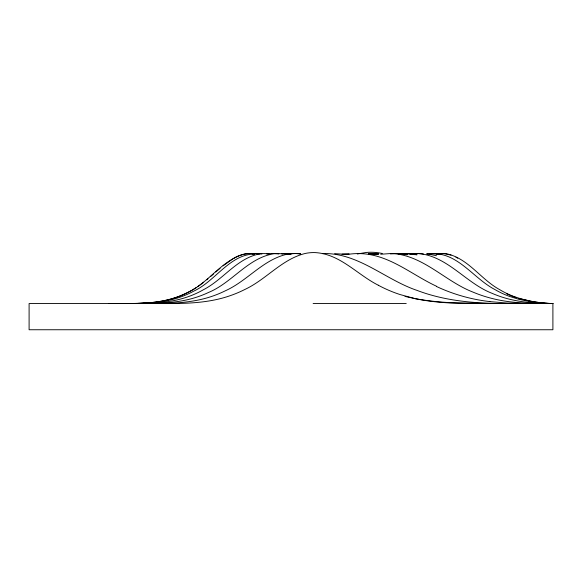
<?xml version="1.0" encoding="UTF-8"?>
<svg xmlns="http://www.w3.org/2000/svg" width="582" height="582" viewBox="0 0 582 582"><rect width="100%" height="100%" fill="white"/><g stroke="black" fill="none" stroke-linecap="round" stroke-linejoin="round"><path stroke-width="0.87" d="M210.975 276.203L213.398 274.093M215.827 271.969L220.069 268.324M206.734 279.797L207.941 278.785M223.102 265.814L232.8 258.903M201.881 283.63L203.7 282.248M201.277 284.089L197.64 286.65M196.425 287.464L192.184 290.083M233.404 258.561C241.086 253.497 250.595 252.704 259.477 254.007M191.573 290.44L186.727 293.037A87.038 87.038 0 0 1 177.023 297.133C163.047 302.094 148.104 303.324 133.373 303.469L147.923 303.106L159.242 302.094M357.283 253.999L366.173 252.464A53.544 53.544 0 0 1 378.3 252.755L382.345 253.483M437.308 254.123L438.923 253.803A26.794 26.794 0 0 1 446.198 253.687C468.081 258.095 480.674 279.309 499.552 289.567A88.18 88.18 0 0 0 514.102 296.58L521.377 298.966L531.075 301.229M436.5 254.058L443.775 253.599L451.05 255.091M426.802 254.094L431.648 253.585L438.115 254.079M380.723 254.247L390.427 253.563A57.334 57.334 0 0 1 400.125 254.494C427.566 259.987 447.289 282.117 472.875 292.062A130.768 130.768 0 0 0 492.277 298.522C512.058 303.571 532.625 303.549 552.9 303.557L552.9 329.747L29.1 329.747L29.1 303.557L152.775 303.557C178.754 303.557 205.504 304.393 230.377 295.612A113.708 113.708 0 0 0 244.927 289.436C266.345 279.447 282.015 258.975 305.55 253.388A41.344 41.344 0 0 1 315.248 252.603C340.128 253.985 357.217 274.639 378.3 285.216M350.008 254.101L351.623 253.905A66.53 66.53 0 0 1 366.173 254.043C392.479 257.28 413.155 275.424 436.5 286.242M429.225 253.978C456.688 250.616 472.846 278.08 494.7 289.429A92.414 92.414 0 0 0 509.25 296.325L518.948 299.359L531.075 301.811A158.399 158.399 0 0 0 552.9 303.549C535.76 303.557 518.38 302.385 501.975 297.075A106.157 106.157 0 0 1 492.277 293.408C466.917 283.652 449.493 258.481 421.95 253.934A44.574 44.574 0 0 0 414.675 253.585L409.823 253.999M390.427 253.927L395.273 253.526A45.163 45.163 0 0 1 402.548 253.898M412.252 253.905L414.675 253.665A38.048 38.048 0 0 1 421.95 253.847L423.565 254.094M372.131 254.174L378.3 253.57M342.143 254.159L349.2 253.563M372.131 254.225L378.3 253.716L368.602 253.774L378.3 254.385L368.602 253.563M399.463 254.123L417.098 253.65M399.463 254.189L407.4 253.912L397.702 253.672L407.4 254.712L397.702 253.577L407.4 253.548L417.098 254.741L410.928 254.414M138.225 303.368C151.349 303.018 164.597 301.505 177.023 297.067A86.645 86.645 0 0 0 186.727 292.928C208.451 283.419 221.502 259.928 244.927 253.905A26.095 26.095 0 0 1 252.202 253.665L254.625 253.934M145.5 303.382C160.268 303.062 175.211 301.491 189.15 296.347A93.753 93.753 0 0 0 203.7 289.581C223.386 279.425 236.918 258.343 259.477 253.927A30.962 30.962 0 0 1 266.752 253.708L269.175 254.014M147.923 303.36L109.125 303.557M145.5 303.418L116.4 303.557M126.098 303.535C144.009 303.608 162.32 303.229 179.452 297.395A90.901 90.901 0 0 0 194.002 291C215.187 281.273 229.912 254.167 254.625 254.036M334.65 253.65L349.2 254.552L342.143 254.429M135.802 303.484L128.527 303.52C152.069 303.477 176.31 304.415 198.848 296.42A100.941 100.941 0 0 0 208.552 292.448C232.247 282.707 247.91 257.826 274.027 253.723A34.491 34.491 0 0 1 281.302 253.788L282.917 254.036M128.527 303.52C156.878 303.193 186.189 305.514 213.398 295.838A107.037 107.037 0 0 0 225.525 290.702C247.837 280.662 263.85 258.655 288.577 253.919A38.397 38.397 0 0 1 298.275 253.745L300.698 254.087M135.802 303.557L147.923 303.549M548.048 303.557L473.683 303.557L552.9 303.557A139.185 139.185 0 0 1 531.075 301.236M313.116 303.557L406.236 303.557M492.277 303.549L448.627 302.611M480.15 303.549C457.43 303.615 434.492 303.113 412.252 298.006A188.248 188.248 0 0 1 404.977 296.383M506.827 303.52C476.527 303.586 445.652 301.301 417.098 290.418C386.404 280.08 360.869 255.011 327.375 253.57A62.041 62.041 0 0 0 322.523 253.65M528.652 303.528L506.827 303.033L489.848 301.614M538.35 303.477L531.883 303.389M291 253.941L281.302 253.599L291 254.043M538.35 303.287L531.883 302.916M300.698 253.723L298.275 253.585A52.926 52.926 0 0 0 289.385 254.036M278.873 253.985L274.027 253.563A40.274 40.274 0 0 0 266.752 254.014M261.9 253.927L259.477 253.643A31.152 31.152 0 0 0 252.202 253.927M426.802 253.694L436.5 255.738M414.675 298.501L400.125 294.572A130.433 130.433 0 0 1 378.293 285.231M518.948 298.457L531.075 301.345A141.87 141.87 0 0 0 552.9 303.549M516.525 297.693L514.102 296.849A88.668 88.668 0 0 1 506.827 293.845M455.902 257.149L457.721 258.161M549.67 303.506A172.054 172.054 0 0 1 546.433 303.397M489.855 301.592A171.181 171.181 0 0 1 436.405 286.446M448.627 302.545A275.606 275.606 0 0 1 414.66 298.566M123.675 303.542L121.252 303.549L123.675 303.549"/></g></svg>
